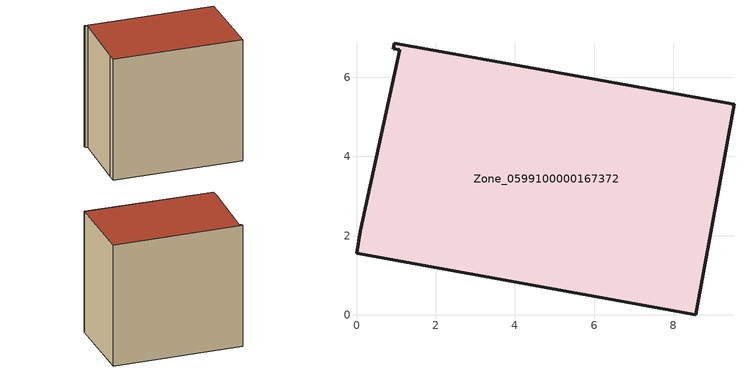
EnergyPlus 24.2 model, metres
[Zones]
Zone_0599100000167372
 floor ground (C_G): 0.96,6.86 9.53,5.32 8.56,0 0,1.56 0.1,2.1 1.1,6.69 0.93,6.72 z0
 wall outside (C_F): 9.53,5.32 0.96,6.86 0.93,6.72 1.1,6.69 0.1,2.1 0,1.56 8.56,0 9.53,5.32 z0:8.42
 roof outside (C_R): 1.1,6.69 0.1,2.1 0,1.56 8.56,0 9.53,5.32 0.96,6.86 0.93,6.72 z8.42
[BUILDING]
Pand.0599100000167372: North Axis=0; Terrain=City; Loads Convergence Tolerance Value=0.04; Temperature Convergence Tolerance Value=0.4; Solar Distribution=FullExterior; Maximum Number of Warmup Days=25; Minimum Number of Warmup Days=1
[Site:Location]
Rotterdam.The.Hague.AP_ZH_NLD Design_Conditions: Latitude=51.96; Longitude=4.45; Time Zone=1; Elevation=-4.5
[SITE:GROUNDTEMPERATURE:BUILDINGSURFACE]
18, 18, 18, 18, 18, 18, 18, 18, 18, 18, 18, 18
[MATERIAL] Thermal Absorptance=0.9; Solar Absorptance=0.7; Visible Absorptance=0.7
Name | Roughness | Thickness | Conductivity | Density | Specific Heat
G.TI.1975-1991 | MediumSmooth | 0.15 | 0.288461 | 540 | 1210
F.TI.1975-1991 | Rough | 0.3 | 0.230769 | 1920 | 840
R.TI.1975-1991 | MediumRough | 0.2 | 0.153846 | 1500 | 1000
[CONSTRUCTION]
C_G: G.TI.1975-1991
C_F: F.TI.1975-1991
C_R: R.TI.1975-1991
[ZONE]
Zone_0599100000167372: Type=1; Multiplier=1; Ceiling Height=Autocalculate; Volume=Autocalculate; Floor Area=autocalculate; Part of Total Floor Area=Yes
[ZONEINFILTRATION:DESIGNFLOWRATE]
Infil_Zone_0599100000167372: Zone or ZoneList or Space or SpaceList=Zone_0599100000167372; Schedule=AlwaysOn; Design Flow Rate Calculation Method=Flow/Area; Flow Rate per Floor Area=0.003; Constant Term Coefficient=1; Temperature Term Coefficient=0; Velocity Term Coefficient=0; Velocity Squared Term Coefficient=0
[HVACTEMPLATE:ZONE:IDEALLOADSAIRSYSTEM]
Zone_0599100000167372: Maximum Heating Supply Air Temperature=50; Minimum Cooling Supply Air Temperature=13; Maximum Heating Supply Air Humidity Ratio=0.0156; Minimum Cooling Supply Air Humidity Ratio=0.0077; Heating Limit=NoLimit; Cooling Limit=NoLimit; Dehumidification Control Type=ConstantSensibleHeatRatio; Cooling Sensible Heat Ratio=0.7; Dehumidification Setpoint=60; Humidification Control Type=None; Humidification Setpoint=30; Outdoor Air Method=None; Outdoor Air Flow Rate per Person=0.00944; Outdoor Air Flow Rate per Zone Floor Area=0; Outdoor Air Flow Rate per Zone=0; Demand Controlled Ventilation Type=None; Outdoor Air Economizer Type=NoEconomizer; Heat Recovery Type=None; Sensible Heat Recovery Effectiveness=0.7; Latent Heat Recovery Effectiveness=0.65
[ZONECONTROL:THERMOSTAT]
ThermostatControl_Zone_0599100000167372: Zone or ZoneList=Zone_0599100000167372; Control Type Schedule=DualSetpointControlType; Control 1=Thermostat_Zone_0599100000167372; Temperature Difference Between Cutout And Setpoint=0
[THERMOSTATSETPOINT:DUALSETPOINT]
Thermostat_Zone_0599100000167372: Heating Setpoint Temperature Schedule=HeatingSetpoint_Zone_0599100000167372; Cooling Setpoint Temperature Schedule=CoolingSetpoint_Zone_0599100000167372
[SCHEDULE:COMPACT]
HeatingSetpoint_Zone_0599100000167372: Through: 12/31, For: AllDays, Until: 24:00, 21
CoolingSetpoint_Zone_0599100000167372: Through: 12/31, For: AllDays, Until: 24:00, 24
DualSetpointControlType: Through: 12/31, For: AllDays, Until: 24:00, 4
AlwaysOn: Through: 12/31, For: AllDays, Until: 24:00, 1
